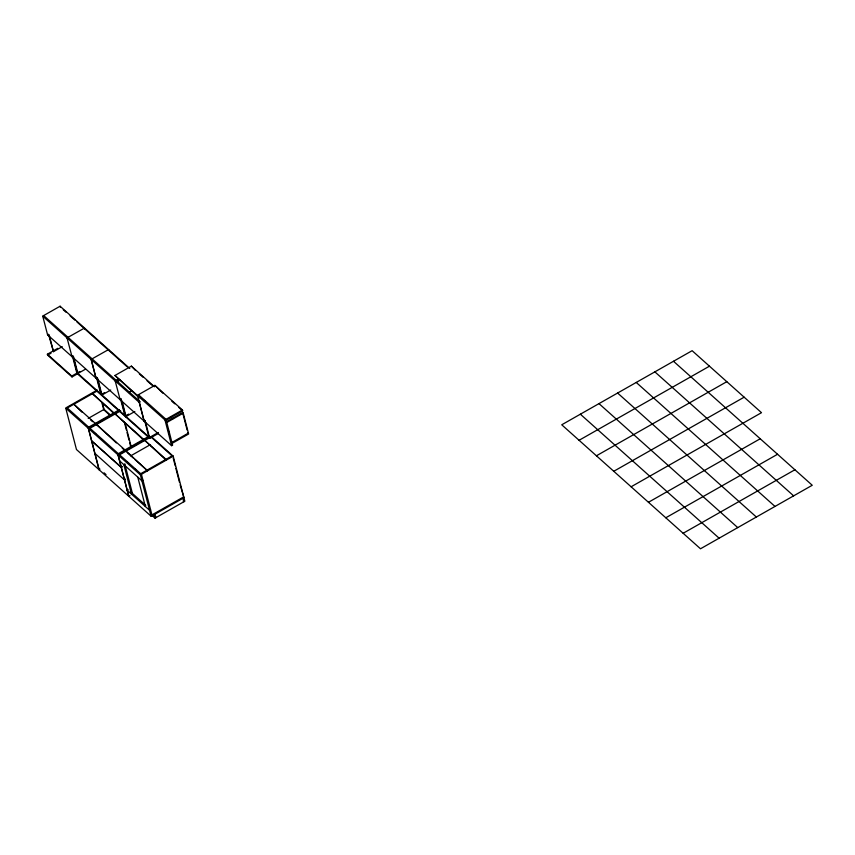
<?xml version="1.0" encoding="UTF-8"?>
<svg xmlns="http://www.w3.org/2000/svg" width="855" height="855" viewBox="0 0 855 855"><rect width="100%" height="100%" fill="white"/><g stroke="black" fill="none" stroke-linecap="round" stroke-linejoin="round"><path stroke-width="1.28" d="M43.894 316.446L43.669 315.559L60.107 306.218L129.778 368.484M72.846 355.99L71.863 356.546L47.581 334.85L42.75 316.19L43.733 315.623M47.581 334.85L48.564 334.284M42.75 316.19L67.032 337.885L84.527 328.042L84.752 328.929M68.154 337.447L67.171 338.003L91.111 359.399L95.931 378.06L96.914 377.493M77.794 373.656L72.034 376.937L47.613 355.114L47.378 354.227L55.051 349.866M55.457 349.631L57.766 348.327M47.613 355.114L51.076 353.147M48.564 334.519L53.48 351.672L62.255 346.681M67.032 337.885L72.002 356.674L72.985 356.108M91.111 359.399L108.596 349.556L108.831 350.443M120.993 399.007L120.01 399.574L96.07 378.177L91.25 359.517L92.233 358.961M47.378 354.227L71.799 376.05L79.878 371.455M85.575 369.136L77.901 373.485L73.615 356.898M96.07 378.177L97.053 377.621M139.269 397.874L114.955 375.473L131.392 366.132L154.509 386.781M97.299 390.019L66.658 407.429L141.385 474.311M100.003 469.117L99.02 469.673L76.469 449.527L65.782 408.198L66.765 407.643M67.289 407.985L96.872 391.173M91.25 359.517L115.179 380.913L116.162 380.347M118.428 379.16L115.318 381.031L139.258 402.416L144.078 421.088L145.072 420.521M116.237 380.411L116.462 381.298L119.753 379.428M120.373 379.983L117.092 381.854L116.462 381.298M101.36 394.444L104.641 392.573M110.744 390.019L101.98 394.999L97.684 378.402M128.645 392.509L131.927 390.639M115.179 380.913L120.149 399.691L121.132 399.135M88.204 418.416L104.096 409.385L110.915 415.477M138.681 395.598L138.446 394.711L154.883 385.37L182.425 409.983L182.66 410.87L166.223 420.211M138.542 394.871L137.559 395.438L144.217 421.205L171.62 445.69L172.614 445.134L165.988 419.324L138.446 394.711M88.728 427.147L119.401 409.705M65.782 408.198L88.332 428.344L118.856 410.934M122.169 466.638L121.186 467.193L91.699 440.849L88.503 428.505L89.486 427.949M120.651 410.827L89.967 428.259L90.203 429.146M139.258 402.416L140.241 401.861L43.669 315.559M125.429 415.958L128.72 414.087M134.823 411.533L126.059 416.513L122.094 401.198M144.217 421.205L145.211 420.649M114.955 375.473L164.962 419.923L182.425 409.983M183.237 413.147L182.617 412.591L166.18 421.932L166.811 422.488L183.237 413.147L188.634 433.977L172.197 443.318M149.059 436.21L118.385 453.652L118.61 454.539M88.503 428.505L117.99 454.849L149.646 436.798M152.072 515.64L151.089 516.196L128.816 496.295L118.129 454.978L119.112 454.411M158.271 432.491L149.507 437.471L76.661 372.374L72.365 355.776M150.309 437.333L119.636 454.764L119.86 455.651M72.985 356.332L77.506 373.817L149.732 438.359L158.496 433.378M130.762 455.811L150.501 444.589M129.661 495.611L128.678 496.178L124.477 479.933L94.937 453.385L91.752 441.041L121.228 467.396L122.222 466.83M125.407 479.174L124.424 479.741L121.228 467.396M124.477 479.933L125.461 479.377M140.797 473.67L172.571 455.619L172.796 456.506L151.634 437.6M118.129 454.978L140.402 474.878L173.191 456.175L184.84 501.201L155.033 518.141L152.083 515.501M142.924 480.264L141.941 480.831L119.668 460.93M128.261 489.787L127.277 490.353L149.55 510.253L150.533 509.687M128.816 496.295L129.8 495.74M183.943 497.738L152.169 515.8L141.417 474.226M579.081 440.282L709.468 366.186M596.427 455.779L726.814 381.683M613.762 471.287L744.149 397.18M631.108 486.784L761.495 412.687L692.123 350.689L561.735 424.785L700.491 548.782L812.25 485.266L673.494 361.27M648.453 502.28L760.213 438.765M665.799 517.777L777.558 454.262M683.145 533.274L794.904 469.769M654.866 371.861L793.622 495.847M636.238 382.442L774.993 506.438M617.609 393.033L756.365 517.019M598.981 403.613L737.747 527.61M580.363 414.205L719.119 538.19M162.984 393.289L154.883 385.37M171.834 401.209L174.783 403.838M178.716 407.354L182.66 410.87M135.475 370.461L131.392 366.132M139.333 373.902L143.18 377.344M147.028 380.785L151.848 385.092M63.259 309.734L66.198 312.353M70.099 315.837L74.984 320.208M76.939 321.95L127.128 366.795M170.69 417.272L172.657 419.025M187.779 432.534L188.399 433.09L171.962 442.43L171.342 441.875M143.597 400.001L145.564 401.754M72.002 356.674L95.931 378.06M120.149 399.691L144.078 421.088M151.41 436.702L173.191 456.175M110.167 415.498L104.321 410.272L102.354 402.641M183.227 501.201L183.846 501.757L182.959 498.305M95.3 423.407L73.861 404.255L81.888 412.11M124.958 449.912L96.551 424.529L116.366 442.922M90.651 419.944L92.607 421.686M122.244 448.17L124.21 449.922M127.395 452.776L133.166 457.938M135.09 459.648L147.594 470.827L126.209 451.023L126.433 451.921M94.125 432.651L96.081 434.404M126.593 461.668L128.517 463.389M134.288 468.54L136.212 470.261M131.029 492.224L145.778 505.401M154.499 513.566L156.016 517.574L155.396 517.019M151.314 514.357L151.934 514.913L183.718 496.851L180.127 484.86M104.054 472.804L106.031 474.578M128.678 496.178L99.191 469.833L94.99 453.588M182.617 412.591L187.127 430.044M168.114 429.413L169.408 434.393M164.962 419.923L171.62 445.69M173.223 458.162L175.2 465.783M175.852 468.326L179.475 482.316M145.211 420.874L149.732 438.359M144.591 420.318L148.877 436.916M154.135 514.678L155.033 518.141M121.143 399.36L125.664 416.845M140.402 474.878L151.089 516.196M120.512 398.804L124.809 415.402M125.033 422.915L131.285 447.069M124.413 422.359L126.38 429.99M127.042 432.534L129.02 440.154M129.671 442.698L130.655 446.513M137.762 477.09L145.371 506.513M117.99 454.849L121.186 467.193M92.158 358.897L92.393 359.784M97.064 377.846L101.585 395.331M96.444 377.29L100.73 393.888M102.055 403.357L103.701 409.716M60.107 306.218L60.331 307.116M88.332 428.344L99.02 469.673M71.799 376.05L72.034 376.937M49.195 335.075L53.48 351.672M124.83 464.105L123.847 464.66L131.456 494.083L132.44 493.527L124.83 464.105M113.929 412.826L92.49 393.663L114.153 413.713L113.929 412.826M143.587 439.331L115.169 413.938L143.811 440.218L143.587 439.331M165.998 459.349L144.837 440.443L166.223 460.236L165.998 459.349"/></g></svg>
